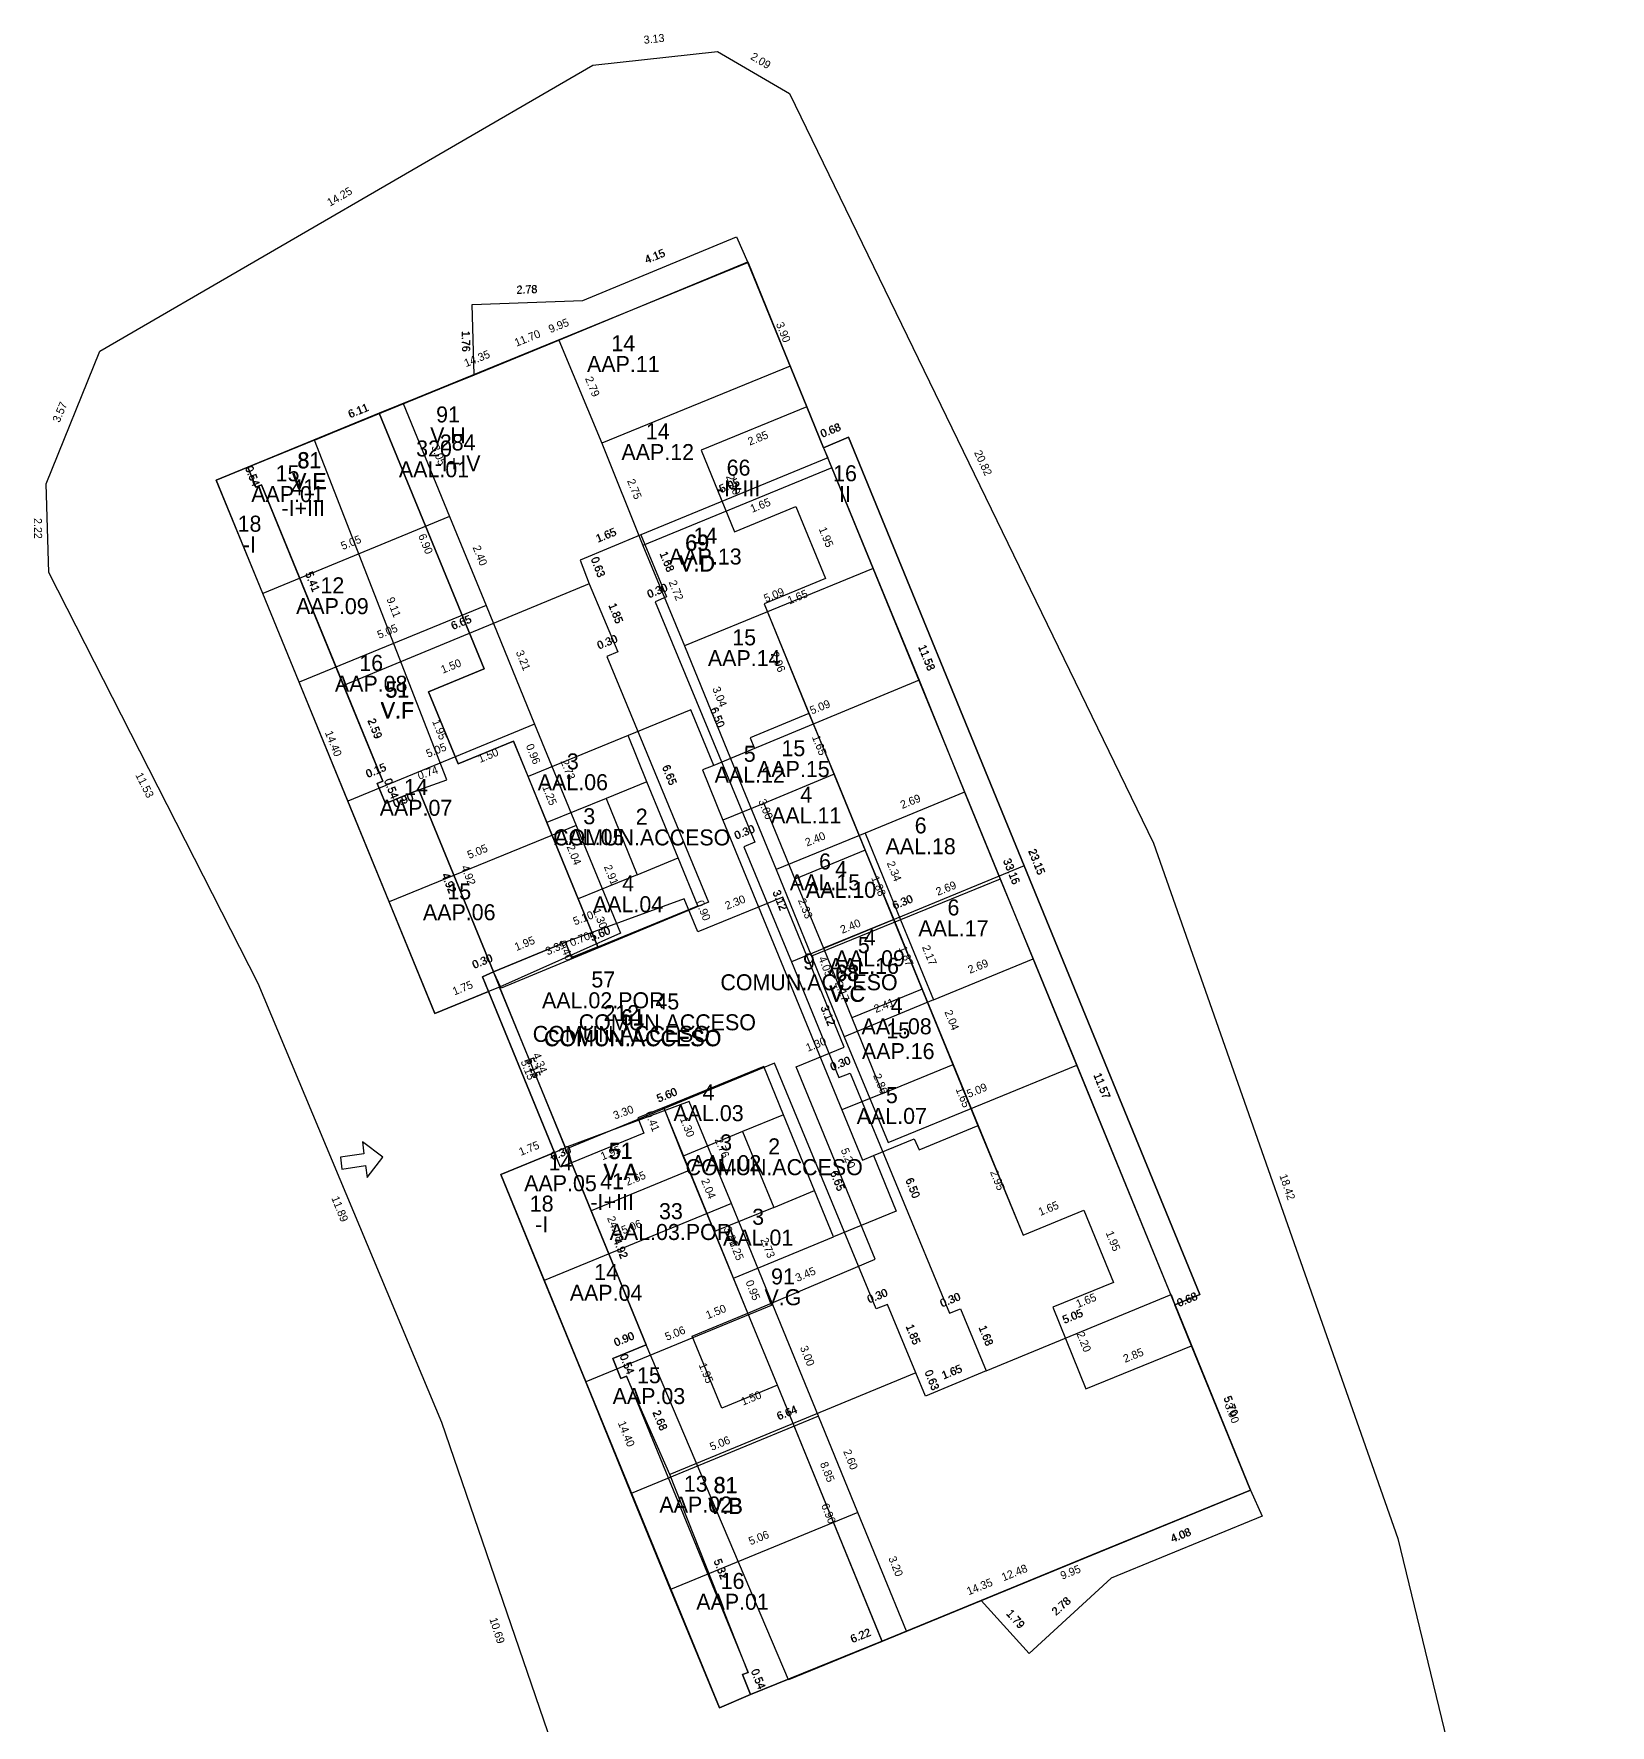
# Model space of a CAD drawing. Header units: metres. Extents: x 352532.3 to 352572, y 4795890.3 to 4795974.6.
# Drawn here: x 352532.26 to 352571.65, y 4795932.33 to 4795974.59 of the extents above; entities that cross this region are included whole.
import ezdxf
from ezdxf.enums import TextEntityAlignment as Align

# ---------------------------------------------------------------- set-up
doc = ezdxf.new("R2010")
doc.units = ezdxf.units.M

msp = doc.modelspace()

# ---------------------------------------------------------------- linework, layer by layer
at = {"layer": 'PG-LI'}
for p, q in [((352540.8895, 4795965.1095), (352537.609, 4795963.7595)), ((352551.9895, 4795964.249), (352551.5795, 4795965.269)), ((352551.9895, 4795964.249), (352560.7695, 4795942.829)), ((352545.5495, 4795951.889), (352543.7495, 4795951.149)), ((352543.7495, 4795951.149), (352543.4695, 4795951.029)), ((352543.4695, 4795951.029), (352543.6195, 4795950.659)), ((352543.6195, 4795950.659), (352545.2695, 4795946.639)), ((352545.4195, 4795946.269), (352545.2695, 4795946.639)), ((352545.6995, 4795946.379), (352545.4195, 4795946.269)), ((352561.1895, 4795941.809), (352560.7695, 4795942.829)), ((352558.5495, 4795940.729), (352561.1895, 4795941.809)), ((352550.1695, 4795933.089), (352553.4595, 4795934.429)), ((352549.9695, 4795933.589), (352550.1695, 4795933.089))]:
    msp.add_line(p, q, dxfattribs=at)
for points in [[(352551.5795, 4795965.269), (352550.0995, 4795968.8795), (352543.2595, 4795966.0695), (352540.8895, 4795965.1095)], [(352540.8895, 4795965.1095), (352543.5095, 4795958.719), (352542.1195, 4795958.149), (352542.8595, 4795956.349), (352544.2495, 4795956.919), (352546.3495, 4795951.779), (352545.6995, 4795951.509), (352545.5495, 4795951.889)], [(352551.5795, 4795965.269), (352548.9395, 4795964.189), (352549.7695, 4795962.149), (352551.2995, 4795962.779), (352552.0395, 4795960.979), (352550.5095, 4795960.349), (352555.8595, 4795947.289), (352556.9795, 4795944.569), (352558.4995, 4795945.199), (352559.2395, 4795943.389), (352557.7195, 4795942.769), (352558.5495, 4795940.729)], [(352560.7695, 4795942.829), (352561.3995, 4795943.089), (352557.0095, 4795953.799), (352552.6195, 4795964.509), (352551.9895, 4795964.249)], [(352537.609, 4795963.7595), (352536.819, 4795963.4395), (352542.2795, 4795950.109), (352543.6195, 4795950.659)], [(352537.609, 4795963.7595), (352537.8095, 4795963.2595), (352537.9495, 4795963.3195), (352540.9795, 4795955.919), (352540.8395, 4795955.859), (352541.0495, 4795955.359), (352541.8795, 4795955.699), (352543.7495, 4795951.149)], [(352553.4595, 4795934.429), (352550.8395, 4795940.819), (352549.4495, 4795940.249), (352548.7095, 4795942.049), (352550.0995, 4795942.619), (352547.9995, 4795947.759), (352547.3495, 4795947.499), (352547.4995, 4795947.119), (352545.6995, 4795946.379)], [(352545.2695, 4795946.639), (352543.9295, 4795946.089), (352549.3895, 4795932.759), (352550.1695, 4795933.089)], [(352545.6995, 4795946.379), (352547.5595, 4795941.829), (352546.7295, 4795941.489), (352546.9295, 4795940.989), (352547.0695, 4795941.049), (352550.1095, 4795933.639), (352549.9695, 4795933.589)], [(352553.4595, 4795934.429), (352555.9295, 4795935.439), (352562.6595, 4795938.199), (352561.1895, 4795941.809)]]:
    msp.add_lwpolyline(points, dxfattribs=at)
at = {"layer": 'PG-LP'}
msp.add_lwpolyline([(352533.909, 4795966.6595), (352546.2295, 4795973.8095), (352549.3395, 4795974.1495), (352551.1395, 4795973.0995), (352560.2395, 4795954.369), (352566.34, 4795936.9885), (352569, 4795926.0385), (352571.2095, 4795909.6785), (352571.6495, 4795898.168), (352571.3695, 4795891.538), (352569.6495, 4795891.478), (352549.559, 4795890.818), (352549.629, 4795891.648), (352549.799, 4795906.5485), (352548.029, 4795919.3885), (352545.919, 4795929.779), (352542.459, 4795939.889), (352537.869, 4795950.859), (352532.639, 4795961.1295), (352532.569, 4795963.3495), (352533.909, 4795966.6595)], dxfattribs=at)
at = {"layer": 'PS01-LI'}
for p, q in [((352545.3795, 4795966.9395), (352546.4495, 4795964.3595)), ((352551.1595, 4795966.2895), (352546.4495, 4795964.3595)), ((352541.4895, 4795965.3495), (352542.6495, 4795962.5295)), ((352546.4495, 4795964.3595), (352547.4795, 4795961.809)), ((352552.1995, 4795963.749), (352547.4795, 4795961.809)), ((352542.6495, 4795962.5295), (352537.979, 4795960.6095)), ((352542.6495, 4795962.5295), (352543.5595, 4795960.309)), ((352547.4795, 4795961.809), (352548.5195, 4795959.299)), ((352553.2295, 4795961.229), (352548.5195, 4795959.299)), ((352543.5595, 4795960.309), (352538.889, 4795958.389)), ((352543.5595, 4795960.309), (352544.7695, 4795957.339)), ((352548.5195, 4795959.299), (352549.6695, 4795956.479)), ((352554.3795, 4795958.439), (352549.6695, 4795956.479)), ((352544.7695, 4795957.339), (352540.1095, 4795955.419)), ((352544.7695, 4795957.339), (352545.8095, 4795954.809)), ((352549.6695, 4795956.479), (352550.8095, 4795953.709)), ((352555.5195, 4795955.639), (352553.0295, 4795954.619)), ((352545.8095, 4795954.809), (352541.1395, 4795952.899)), ((352545.8095, 4795954.809), (352546.9195, 4795952.119)), ((352553.0295, 4795954.619), (352550.8095, 4795953.709)), ((352553.0295, 4795954.619), (352553.9195, 4795952.449)), ((352550.8095, 4795953.709), (352551.6895, 4795951.539)), ((352556.4095, 4795953.469), (352553.9195, 4795952.449)), ((352553.9195, 4795952.449), (352551.6895, 4795951.539)), ((352553.9195, 4795952.449), (352554.7395, 4795950.449)), ((352546.9195, 4795952.119), (352543.8995, 4795950.769)), ((352551.6895, 4795951.539), (352552.5095, 4795949.529)), ((352554.7395, 4795950.449), (352557.2295, 4795951.479)), ((352554.7395, 4795950.449), (352552.5095, 4795949.529)), ((352552.5095, 4795949.529), (352553.6095, 4795946.889)), ((352553.6095, 4795946.889), (352558.3195, 4795948.819)), ((352548.6395, 4795947.909), (352545.5495, 4795946.759)), ((352549.6895, 4795945.359), (352548.6395, 4795947.909)), ((352549.6895, 4795945.359), (352545.0095, 4795943.439)), ((352550.7295, 4795942.829), (352549.6895, 4795945.359)), ((352550.7295, 4795942.829), (352546.0495, 4795940.909)), ((352551.8695, 4795940.049), (352550.7295, 4795942.829)), ((352551.8695, 4795940.049), (352547.1895, 4795938.119)), ((352552.8495, 4795937.639), (352551.8695, 4795940.049)), ((352552.8495, 4795937.639), (352548.1695, 4795935.719)), ((352554.0695, 4795934.679), (352552.8495, 4795937.639))]:
    msp.add_line(p, q, dxfattribs=at)
at = {"layer": 'PS01-LP'}
for p, q in [((352551.1595, 4795966.2895), (352551.5795, 4795965.269)), ((352552.1995, 4795963.749), (352553.2295, 4795961.229)), ((352553.2295, 4795961.229), (352554.3795, 4795958.439)), ((352538.889, 4795958.389), (352537.979, 4795960.6095)), ((352540.1095, 4795955.419), (352538.889, 4795958.389)), ((352554.3795, 4795958.439), (352555.5195, 4795955.639)), ((352555.5195, 4795955.639), (352556.4095, 4795953.469)), ((352541.1395, 4795952.899), (352540.1095, 4795955.419)), ((352556.4095, 4795953.469), (352557.2295, 4795951.479)), ((352557.2295, 4795951.479), (352558.3195, 4795948.819)), ((352545.5495, 4795946.759), (352543.8995, 4795950.769)), ((352546.0495, 4795940.909), (352545.0095, 4795943.439)), ((352547.1895, 4795938.119), (352546.0495, 4795940.909)), ((352548.1695, 4795935.719), (352547.1895, 4795938.119)), ((352554.0695, 4795934.679), (352553.4595, 4795934.429))]:
    msp.add_line(p, q, dxfattribs=at)
for points in [[(352545.3795, 4795966.9395), (352550.0995, 4795968.8895), (352551.1595, 4795966.2895)], [(352541.4895, 4795965.3495), (352543.2695, 4795966.0695), (352545.3795, 4795966.9395)], [(352537.979, 4795960.6095), (352536.819, 4795963.4395), (352537.609, 4795963.7595), (352541.4895, 4795965.3495)], [(352551.5795, 4795965.269), (352551.9895, 4795964.249), (352552.1995, 4795963.749)], [(352543.8995, 4795950.769), (352543.6195, 4795950.659), (352542.2795, 4795950.109), (352541.1395, 4795952.899)], [(352558.3195, 4795948.819), (352560.7695, 4795942.829), (352561.1895, 4795941.809), (352562.6595, 4795938.199), (352558.7095, 4795936.579), (352555.9295, 4795935.439), (352554.0695, 4795934.679)], [(352545.0095, 4795943.439), (352543.9295, 4795946.089), (352545.2695, 4795946.639), (352545.5495, 4795946.759)], [(352553.4595, 4795934.429), (352550.1695, 4795933.089), (352549.3895, 4795932.759), (352548.1695, 4795935.719)]]:
    msp.add_lwpolyline(points, dxfattribs=at)
at = {"layer": 'PS02-LF'}
msp.add_lwpolyline([(352540.47, 4795946.9), (352540.51, 4795946.6), (352539.92, 4795946.52), (352539.96, 4795946.22), (352540.55, 4795946.31), (352540.59, 4795946.01), (352540.98, 4795946.52), (352540.47, 4795946.9)], dxfattribs=at)
at = {"layer": 'PS02-LI'}
for p, q in [((352550.8395, 4795940.819), (352550.0995, 4795942.619)), ((352553.4595, 4795934.419), (352550.8395, 4795940.819))]:
    msp.add_line(p, q, dxfattribs=at)
for points in [[(352550.0995, 4795942.619), (352553.2795, 4795943.969), (352551.3095, 4795948.779), (352552.5095, 4795949.269), (352550.9795, 4795953.019), (352548.8495, 4795952.149), (352548.5095, 4795952.979), (352545.5495, 4795951.889), (352543.7495, 4795951.149)], [(352550.0995, 4795942.619), (352548.6395, 4795946.189), (352546.1895, 4795945.179)]]:
    msp.add_lwpolyline(points, dxfattribs=at)
at = {"layer": 'PS02-LP'}
msp.add_line((352553.4595, 4795934.419), (352551.1195, 4795933.459), dxfattribs=at)
for points in [[(352543.7495, 4795951.149), (352541.8795, 4795955.699), (352542.5795, 4795955.949), (352539.2695, 4795964.4395), (352540.8895, 4795965.1095), (352550.0995, 4795968.8795), (352551.5795, 4795965.269), (352551.9895, 4795964.249), (352560.7695, 4795942.829), (352561.1895, 4795941.809), (352562.6595, 4795938.199), (352553.4595, 4795934.419)], [(352546.1895, 4795945.179), (352545.6995, 4795946.379), (352543.7495, 4795951.149)], [(352551.1195, 4795933.459), (352547.5595, 4795941.829), (352546.1895, 4795945.179)]]:
    msp.add_lwpolyline(points, dxfattribs=at)
at = {"layer": 'PS03-LI'}
for p, q in [((352547.4295, 4795962.069), (352545.9095, 4795961.439)), ((352545.9095, 4795961.439), (352546.1395, 4795960.849)), ((352546.1395, 4795960.849), (352539.9995, 4795958.309)), ((352557.0095, 4795953.799), (352551.1895, 4795951.399)), ((352543.9395, 4795950.739), (352543.7495, 4795951.149)), ((352556.0595, 4795941.179), (352560.6795, 4795943.089)), ((352560.6795, 4795943.089), (352560.7695, 4795942.829)), ((352555.4195, 4795942.729), (352556.0595, 4795941.179)), ((352554.2995, 4795941.129), (352548.1495, 4795938.589)), ((352554.5395, 4795940.549), (352554.2995, 4795941.129)), ((352556.0595, 4795941.179), (352554.5395, 4795940.549))]:
    msp.add_line(p, q, dxfattribs=at)
for points in [[(352551.9895, 4795964.249), (352552.0995, 4795963.999), (352547.4295, 4795962.069)], [(352547.4295, 4795962.069), (352548.0695, 4795960.519), (352547.7895, 4795960.399), (352550.2795, 4795954.389), (352549.9995, 4795954.279), (352551.1895, 4795951.399)], [(352546.1395, 4795960.849), (352546.8495, 4795959.149), (352546.5795, 4795959.029), (352549.1195, 4795952.889), (352543.9395, 4795950.739)], [(352551.1895, 4795951.399), (352552.3795, 4795948.509), (352552.6595, 4795948.619), (352555.1395, 4795942.619), (352555.4195, 4795942.729)], [(352554.2995, 4795941.129), (352553.5895, 4795942.839), (352553.3095, 4795942.729), (352550.7695, 4795948.869), (352545.5995, 4795946.739), (352545.6995, 4795946.379)]]:
    msp.add_lwpolyline(points, dxfattribs=at)
at = {"layer": 'PS03-LP'}
for p, q in [((352551.9895, 4795964.249), (352552.6195, 4795964.509)), ((352552.6195, 4795964.509), (352557.0095, 4795953.799)), ((352557.0095, 4795953.799), (352561.3995, 4795943.089)), ((352561.3995, 4795943.089), (352560.7695, 4795942.829))]:
    msp.add_line(p, q, dxfattribs=at)
for points in [[(352539.9995, 4795958.309), (352537.9495, 4795963.3195), (352537.8095, 4795963.2595), (352537.609, 4795963.7595), (352543.2595, 4795966.0695), (352543.2095, 4795967.8295), (352545.9795, 4795967.9295), (352549.8195, 4795969.5195), (352550.0995, 4795968.8795), (352551.5795, 4795965.269), (352551.9895, 4795964.249)], [(352543.7495, 4795951.149), (352541.8795, 4795955.699), (352541.0495, 4795955.359), (352540.8395, 4795955.859), (352540.9795, 4795955.919), (352539.9995, 4795958.309)], [(352545.6995, 4795946.379), (352545.4195, 4795946.269), (352543.4695, 4795951.029), (352543.7495, 4795951.149)], [(352548.1495, 4795938.589), (352547.0695, 4795941.049), (352546.9295, 4795940.989), (352546.7295, 4795941.489), (352547.5595, 4795941.829), (352545.6995, 4795946.379)], [(352560.7695, 4795942.829), (352560.7795, 4795942.819), (352562.6595, 4795938.199), (352562.9495, 4795937.549), (352559.1795, 4795935.999), (352557.1295, 4795934.119), (352555.9295, 4795935.439), (352553.4595, 4795934.429), (352550.1695, 4795933.089), (352549.9695, 4795933.589), (352550.1095, 4795933.639), (352548.1495, 4795938.589)]]:
    msp.add_lwpolyline(points, dxfattribs=at)
at = {"layer": 'PS04-LI'}
for p, q in [((352547.4295, 4795962.069), (352545.9095, 4795961.439)), ((352545.9095, 4795961.439), (352546.1395, 4795960.849)), ((352546.1395, 4795960.849), (352539.9995, 4795958.309)), ((352557.0095, 4795953.799), (352551.1895, 4795951.399)), ((352543.9395, 4795950.739), (352543.7495, 4795951.149)), ((352556.0595, 4795941.179), (352560.6795, 4795943.089)), ((352560.6795, 4795943.089), (352560.7695, 4795942.829)), ((352555.4195, 4795942.729), (352556.0595, 4795941.179)), ((352554.2995, 4795941.129), (352548.1495, 4795938.589)), ((352554.5395, 4795940.549), (352554.2995, 4795941.129)), ((352556.0595, 4795941.179), (352554.5395, 4795940.549))]:
    msp.add_line(p, q, dxfattribs=at)
for points in [[(352551.9895, 4795964.249), (352552.0995, 4795963.999), (352547.4295, 4795962.069)], [(352547.4295, 4795962.069), (352548.0695, 4795960.519), (352547.7895, 4795960.399), (352550.2795, 4795954.389), (352549.9995, 4795954.279), (352551.1895, 4795951.399)], [(352546.1395, 4795960.849), (352546.8495, 4795959.149), (352546.5795, 4795959.029), (352549.1195, 4795952.889), (352543.9395, 4795950.739)], [(352551.1895, 4795951.399), (352552.3795, 4795948.509), (352552.6595, 4795948.619), (352555.1395, 4795942.619), (352555.4195, 4795942.729)], [(352554.2995, 4795941.129), (352553.5895, 4795942.839), (352553.3095, 4795942.729), (352550.7695, 4795948.869), (352545.5995, 4795946.739), (352545.6995, 4795946.379)]]:
    msp.add_lwpolyline(points, dxfattribs=at)
at = {"layer": 'PS04-LP'}
for p, q in [((352551.9895, 4795964.249), (352552.6195, 4795964.509)), ((352552.6195, 4795964.509), (352557.0095, 4795953.799)), ((352557.0095, 4795953.799), (352561.3995, 4795943.089)), ((352561.3995, 4795943.089), (352560.7695, 4795942.829))]:
    msp.add_line(p, q, dxfattribs=at)
for points in [[(352539.9995, 4795958.309), (352537.9495, 4795963.3195), (352537.8095, 4795963.2595), (352537.609, 4795963.7595), (352543.2595, 4795966.0695), (352543.2095, 4795967.8295), (352545.9795, 4795967.9295), (352549.8195, 4795969.5195), (352550.0995, 4795968.8795), (352551.5795, 4795965.269), (352551.9895, 4795964.249)], [(352543.7495, 4795951.149), (352541.8795, 4795955.699), (352541.0495, 4795955.359), (352540.8395, 4795955.859), (352540.9795, 4795955.919), (352539.9995, 4795958.309)], [(352545.6995, 4795946.379), (352545.4195, 4795946.269), (352543.4695, 4795951.029), (352543.7495, 4795951.149)], [(352548.1495, 4795938.589), (352547.0695, 4795941.049), (352546.9295, 4795940.989), (352546.7295, 4795941.489), (352547.5595, 4795941.829), (352545.6995, 4795946.379)], [(352560.7695, 4795942.829), (352560.7795, 4795942.819), (352562.6595, 4795938.199), (352562.9495, 4795937.549), (352559.1795, 4795935.999), (352557.1295, 4795934.119), (352555.9295, 4795935.439), (352553.4595, 4795934.429), (352550.1695, 4795933.089), (352549.9695, 4795933.589), (352550.1095, 4795933.639), (352548.1495, 4795938.589)]]:
    msp.add_lwpolyline(points, dxfattribs=at)
at = {"layer": 'PS05-LI'}
for p, q in [((352547.1095, 4795957.059), (352544.6095, 4795956.029)), ((352547.5795, 4795955.899), (352547.1095, 4795957.059)), ((352550.2695, 4795956.729), (352549.2495, 4795956.309)), ((352552.2595, 4795956.089), (352550.4995, 4795955.359)), ((352547.5795, 4795955.899), (352546.5595, 4795955.479)), ((352548.3595, 4795953.999), (352547.5795, 4795955.899)), ((352546.5595, 4795955.479), (352545.0795, 4795954.879)), ((352546.5595, 4795955.479), (352547.3395, 4795953.579)), ((352550.4995, 4795955.359), (352549.4795, 4795954.939)), ((352550.4995, 4795955.359), (352551.2795, 4795953.469)), ((352549.4795, 4795954.939), (352552.4495, 4795947.699)), ((352547.3395, 4795953.579), (352548.3595, 4795953.999)), ((352553.0295, 4795954.189), (352551.2795, 4795953.469)), ((352547.3395, 4795953.579), (352545.8595, 4795952.979)), ((352551.2795, 4795953.469), (352551.9895, 4795951.739)), ((352553.7495, 4795952.459), (352551.9895, 4795951.739)), ((352551.9895, 4795951.739), (352552.6995, 4795949.999)), ((352554.4595, 4795950.719), (352552.6995, 4795949.999)), ((352552.6995, 4795949.999), (352553.4695, 4795948.109)), ((352553.4695, 4795948.109), (352555.2295, 4795948.839)), ((352553.4695, 4795948.109), (352552.4495, 4795947.699)), ((352550.9895, 4795947.579), (352549.9695, 4795947.159)), ((352551.7695, 4795945.689), (352550.9895, 4795947.579)), ((352552.4495, 4795947.699), (352552.9695, 4795946.449)), ((352549.9695, 4795947.159), (352548.4895, 4795946.549)), ((352549.9695, 4795947.159), (352550.7495, 4795945.259)), ((352554.3795, 4795946.699), (352555.8595, 4795947.309)), ((352552.9695, 4795946.449), (352553.2395, 4795946.559)), ((352550.7495, 4795945.259), (352551.7695, 4795945.689)), ((352552.2395, 4795944.529), (352551.7695, 4795945.689)), ((352550.7495, 4795945.259), (352549.2695, 4795944.659)), ((352549.7395, 4795943.499), (352552.2395, 4795944.529))]:
    msp.add_line(p, q, dxfattribs=at)
for points in [[(352549.2495, 4795956.309), (352548.6795, 4795957.699), (352547.1095, 4795957.059)], [(352551.6295, 4795957.609), (352550.1595, 4795956.999), (352550.2695, 4795956.729)], [(352549.2495, 4795956.309), (352548.9695, 4795956.199), (352549.4795, 4795954.939)], [(352546.3495, 4795951.779), (352548.8495, 4795952.799), (352548.3595, 4795953.999)], [(352550.9895, 4795947.579), (352550.4995, 4795948.789), (352547.9995, 4795947.759)], [(352553.2395, 4795946.559), (352554.2595, 4795946.979), (352554.3795, 4795946.699)], [(352553.2395, 4795946.559), (352553.8095, 4795945.169), (352552.2395, 4795944.529)]]:
    msp.add_lwpolyline(points, dxfattribs=at)
at = {"layer": 'PS05-LP'}
for p, q in [((352551.6295, 4795957.609), (352552.2595, 4795956.089)), ((352545.0795, 4795954.879), (352544.6095, 4795956.029)), ((352552.2595, 4795956.089), (352553.0295, 4795954.189)), ((352545.8595, 4795952.979), (352545.0795, 4795954.879)), ((352553.0295, 4795954.189), (352553.7495, 4795952.459)), ((352546.3495, 4795951.779), (352545.8595, 4795952.979)), ((352553.7495, 4795952.459), (352554.4595, 4795950.719)), ((352554.4595, 4795950.719), (352555.2295, 4795948.839)), ((352555.2295, 4795948.839), (352555.8595, 4795947.309)), ((352548.4895, 4795946.549), (352547.9995, 4795947.759)), ((352549.2695, 4795944.659), (352548.4895, 4795946.549)), ((352549.7395, 4795943.499), (352549.2695, 4795944.659))]:
    msp.add_line(p, q, dxfattribs=at)
for points in [[(352544.6095, 4795956.029), (352544.2495, 4795956.919), (352542.8595, 4795956.349), (352542.1195, 4795958.149), (352543.5095, 4795958.719), (352540.8895, 4795965.1095), (352550.0995, 4795968.8795), (352551.5795, 4795965.269), (352548.9395, 4795964.189), (352549.7695, 4795962.149), (352551.2995, 4795962.779), (352552.0395, 4795960.979), (352550.5095, 4795960.349), (352551.6295, 4795957.609)], [(352547.9995, 4795947.759), (352547.3495, 4795947.499), (352547.4995, 4795947.119), (352545.6995, 4795946.379), (352543.7495, 4795951.149), (352545.5495, 4795951.889), (352545.6995, 4795951.509), (352546.3495, 4795951.779)], [(352555.8595, 4795947.309), (352556.9795, 4795944.569), (352558.4995, 4795945.199), (352559.2395, 4795943.389), (352557.7195, 4795942.769), (352558.5495, 4795940.729), (352561.1895, 4795941.809), (352562.6595, 4795938.199), (352555.9295, 4795935.439), (352553.4595, 4795934.429), (352550.8395, 4795940.819), (352549.4495, 4795940.249), (352548.7095, 4795942.049), (352550.0995, 4795942.619), (352549.7395, 4795943.499)]]:
    msp.add_lwpolyline(points, dxfattribs=at)

# ---------------------------------------------------------------- texts
at = {"layer": 'PG-AA'}
for s, p in [('-I+IV', (352542.85, 4795964.06)), ('-I+III', (352549.87, 4795963.43)), ('II', (352552.53, 4795963.29)), ('-I+III', (352538.99, 4795962.94)), ('-I', (352537.65, 4795962.03)), ('-I+III', (352546.71, 4795945.6)), ('-I', (352544.95, 4795945.04))]:
    msp.add_text(s, height=0.4, dxfattribs=at).set_placement(p, align=Align.TOP_CENTER)
at = {"layer": 'PG-AS'}
for s, p in [('284', (352542.85, 4795964.06)), ('66', (352549.87, 4795963.43)), ('16', (352552.53, 4795963.29)), ('41', (352538.99, 4795962.94)), ('18', (352537.65, 4795962.03)), ('41', (352546.71, 4795945.6)), ('18', (352544.95, 4795945.04))]:
    msp.add_text(s, height=0.4, dxfattribs=at).set_placement(p, align=Align.BOTTOM_CENTER)
at = {"layer": 'PG-CO'}
for s, rotation, p, p2 in [('3.13', 6, (352547.51, 4795974.34), (352547.51, 4795974.34)), ('2.09', 329, (352550.15, 4795973.97), (352550.15, 4795973.97)), ('14.25', 30, (352539.66, 4795970.27), (352539.66, 4795970.27)), ('3.57', 67, (352532.9, 4795964.86), (352532.9, 4795964.86)), ('20.82', 295, (352555.75, 4795964.13), (352555.75, 4795964.13)), ('2.22', 271, (352532.26, 4795962.49), (352532.26, 4795962.49)), ('11.53', 297, (352534.79, 4795956.07), (352534.79, 4795956.07)), ('18.42', 289, (352563.38, 4795946.06), (352563.38, 4795946.06)), ('11.89', 292, (352539.69, 4795945.5), (352539.69, 4795945.5)), ('10.69', 288, (352543.64, 4795934.98), (352543.64, 4795934.98))]:
    msp.add_text(s, height=0.2, rotation=rotation, dxfattribs=at).set_placement(p, p2, align=Align.FIT)
at = {"layer": 'PS01-AS'}
for s, p in [('14', (352546.99, 4795966.54)), ('14', (352547.85, 4795964.34)), ('15', (352538.6, 4795963.29)), ('14', (352549.04, 4795961.73)), ('12', (352539.72, 4795960.49)), ('15', (352550.01, 4795959.19)), ('16', (352540.69, 4795958.55)), ('15', (352551.24, 4795956.42)), ('14', (352541.81, 4795955.45)), ('6', (352554.42, 4795954.49)), ('6', (352552.03, 4795953.59)), ('15', (352542.89, 4795952.84)), ('6', (352555.24, 4795952.44)), ('5', (352553, 4795951.5)), ('212', (352546.94, 4795949.8)), ('15', (352553.86, 4795949.37)), ('14', (352545.42, 4795946.07)), ('14', (352546.56, 4795943.33)), ('15', (352547.63, 4795940.75)), ('13', (352548.8, 4795938.04)), ('16', (352549.72, 4795935.61))]:
    msp.add_text(s, height=0.4, dxfattribs=at).set_placement(p, align=Align.BOTTOM_CENTER)
at = {"layer": 'PS01-AU'}
for s, p in [('AAP.11', (352546.99, 4795966.54)), ('AAP.12', (352547.85, 4795964.34)), ('AAP.01', (352538.6, 4795963.29)), ('AAP.13', (352549.04, 4795961.73)), ('AAP.09', (352539.72, 4795960.49)), ('AAP.14', (352550.01, 4795959.19)), ('AAP.08', (352540.69, 4795958.55)), ('AAP.15', (352551.24, 4795956.42)), ('AAP.07', (352541.81, 4795955.45)), ('AAL.18', (352554.42, 4795954.49)), ('AAL.15', (352552.03, 4795953.59)), ('AAP.06', (352542.89, 4795952.84)), ('AAL.17', (352555.24, 4795952.44)), ('AAL.16', (352553, 4795951.5)), ('COMUN.ACCESO', (352546.94, 4795949.8)), ('AAP.16', (352553.86, 4795949.37)), ('AAP.05', (352545.42, 4795946.07)), ('AAP.04', (352546.56, 4795943.33)), ('AAP.03', (352547.63, 4795940.75)), ('AAP.02', (352548.8, 4795938.04)), ('AAP.01', (352549.72, 4795935.61))]:
    msp.add_text(s, height=0.4, dxfattribs=at).set_placement(p, align=Align.TOP_CENTER)
at = {"layer": 'PS01-CO'}
for s, rotation, p, p2 in [('14.35', 22, (352543.06, 4795966.26), (352543.06, 4795966.26)), ('2.79', 292, (352546.03, 4795965.98), (352546.03, 4795965.98)), ('3.05', 292, (352542.19, 4795964.27), (352542.19, 4795964.27)), ('2.75', 292, (352547.08, 4795963.42), (352547.08, 4795963.42)), ('5.05', 22, (352539.98, 4795961.69), (352539.98, 4795961.69)), ('2.40', 292, (352543.22, 4795961.76), (352543.22, 4795961.76)), ('2.72', 292, (352548.12, 4795960.89), (352548.12, 4795960.89)), ('5.09', 22, (352550.55, 4795960.38), (352550.55, 4795960.38)), ('5.05', 22, (352540.89, 4795959.47), (352540.89, 4795959.47)), ('3.21', 292, (352544.3, 4795959.14), (352544.3, 4795959.14)), ('3.04', 292, (352549.21, 4795958.23), (352549.21, 4795958.23)), ('5.09', 22, (352551.7, 4795957.58), (352551.7, 4795957.58)), ('14.40', 292, (352539.53, 4795957.13), (352539.53, 4795957.13)), ('5.05', 22, (352542.11, 4795956.5), (352542.11, 4795956.5)), ('2.73', 292, (352545.42, 4795956.41), (352545.42, 4795956.41)), ('2.69', 22, (352553.96, 4795955.22), (352553.96, 4795955.22)), ('3.00', 292, (352550.36, 4795955.42), (352550.36, 4795955.42)), ('5.05', 22, (352543.14, 4795953.97), (352543.14, 4795953.97)), ('2.40', 22, (352551.58, 4795954.28), (352551.58, 4795954.28)), ('2.34', 292, (352553.57, 4795953.87), (352553.57, 4795953.87)), ('33.16', 292, (352556.48, 4795953.94), (352556.48, 4795953.94)), ('2.91', 292, (352546.5, 4795953.78), (352546.5, 4795953.78)), ('2.69', 22, (352554.85, 4795953.05), (352554.85, 4795953.05)), ('2.33', 292, (352551.35, 4795952.94), (352551.35, 4795952.94)), ('2.40', 22, (352552.46, 4795952.1), (352552.46, 4795952.1)), ('3.31', 24, (352545.1, 4795951.56), (352545.1, 4795951.56)), ('2.17', 292, (352554.45, 4795951.77), (352554.45, 4795951.77)), ('2.69', 22, (352555.65, 4795951.1), (352555.65, 4795951.1)), ('1.75', 22, (352542.77, 4795950.56), (352542.77, 4795950.56)), ('2.17', 292, (352552.27, 4795950.87), (352552.27, 4795950.87)), ('2.41', 22, (352553.3, 4795950.12), (352553.3, 4795950.12)), ('4.34', 292, (352544.72, 4795949.08), (352544.72, 4795949.08)), ('2.86', 292, (352553.23, 4795948.56), (352553.23, 4795948.56)), ('5.09', 22, (352555.62, 4795948), (352555.62, 4795948)), ('3.30', 20, (352546.78, 4795947.46), (352546.78, 4795947.46)), ('1.75', 22, (352544.43, 4795946.55), (352544.43, 4795946.55)), ('2.76', 292, (352549.27, 4795946.96), (352549.27, 4795946.96)), ('5.06', 22, (352546.99, 4795944.59), (352546.99, 4795944.59)), ('2.73', 292, (352550.41, 4795944.46), (352550.41, 4795944.46)), ('5.06', 22, (352548.08, 4795941.93), (352548.08, 4795941.93)), ('3.00', 292, (352551.4, 4795941.76), (352551.4, 4795941.76)), ('14.40', 292, (352546.85, 4795939.88), (352546.85, 4795939.88)), ('5.06', 22, (352549.2, 4795939.18), (352549.2, 4795939.18)), ('2.60', 292, (352552.48, 4795939.17), (352552.48, 4795939.17)), ('5.06', 22, (352550.17, 4795936.82), (352550.17, 4795936.82)), ('3.20', 292, (352553.61, 4795936.5), (352553.61, 4795936.5)), ('14.35', 22, (352555.62, 4795935.57), (352555.62, 4795935.57))]:
    msp.add_text(s, height=0.2, rotation=rotation, dxfattribs=at).set_placement(p, p2, align=Align.FIT)
at = {"layer": 'PS02-AS'}
for s, p in [('320', (352542.26, 4795963.91)), ('57', (352546.49, 4795950.64)), ('33', (352548.18, 4795944.85))]:
    msp.add_text(s, height=0.4, dxfattribs=at).set_placement(p, align=Align.BOTTOM_CENTER)
at = {"layer": 'PS02-AU'}
for s, p in [('AAL.01', (352542.26, 4795963.91)), ('AAL.02.POR', (352546.49, 4795950.64)), ('AAL.03.POR', (352548.18, 4795944.85))]:
    msp.add_text(s, height=0.4, dxfattribs=at).set_placement(p, align=Align.TOP_CENTER)
at = {"layer": 'PS02-CO'}
for s, rotation, p, p2 in [('11.70', 22, (352544.32, 4795966.77), (352544.32, 4795966.77)), ('9.11', 291, (352541.07, 4795960.47), (352541.07, 4795960.47)), ('0.74', 19, (352541.89, 4795955.95), (352541.89, 4795955.95)), ('33.15', 292, (352556.47, 4795953.93), (352556.47, 4795953.93)), ('4.92', 292, (352542.93, 4795953.77), (352542.93, 4795953.77)), ('2.30', 22, (352549.58, 4795952.7), (352549.58, 4795952.7)), ('5.10', 21, (352545.78, 4795952.31), (352545.78, 4795952.31)), ('0.90', 292, (352548.8, 4795952.89), (352548.8, 4795952.89)), ('4.05', 292, (352551.86, 4795951.49), (352551.86, 4795951.49)), ('1.30', 22, (352551.6, 4795949.15), (352551.6, 4795949.15)), ('5.20', 292, (352552.42, 4795946.7), (352552.42, 4795946.7)), ('2.65', 22, (352547.09, 4795945.8), (352547.09, 4795945.8)), ('24.08', 292, (352546.58, 4795945), (352546.58, 4795945)), ('3.86', 292, (352549.49, 4795944.74), (352549.49, 4795944.74)), ('3.45', 23, (352551.34, 4795943.4), (352551.34, 4795943.4)), ('8.85', 292, (352551.9, 4795938.86), (352551.9, 4795938.86)), ('12.48', 22, (352556.49, 4795935.92), (352556.49, 4795935.92))]:
    msp.add_text(s, height=0.2, rotation=rotation, dxfattribs=at).set_placement(p, p2, align=Align.FIT)
at = {"layer": 'PS03-AS'}
for s, p in [('81', (352539.15, 4795963.62)), ('69', (352548.84, 4795961.56)), ('51', (352541.35, 4795957.89)), ('68', (352552.59, 4795950.81)), ('61', (352547.23, 4795949.7)), ('51', (352546.93, 4795946.36)), ('81', (352549.55, 4795938.01))]:
    msp.add_text(s, height=0.4, dxfattribs=at).set_placement(p, align=Align.BOTTOM_CENTER)
at = {"layer": 'PS03-AU'}
for s, p in [('V.E', (352539.15, 4795963.62)), ('V.D', (352548.84, 4795961.56)), ('V.F', (352541.35, 4795957.89)), ('V.C', (352552.59, 4795950.81)), ('COMUN.ACCESO', (352547.23, 4795949.7)), ('V.A', (352546.93, 4795946.36)), ('V.B', (352549.55, 4795938.01))]:
    msp.add_text(s, height=0.4, dxfattribs=at).set_placement(p, align=Align.TOP_CENTER)
at = {"layer": 'PS03-CO'}
for s, rotation, p, p2 in [('4.15', 22, (352547.58, 4795968.85), (352547.58, 4795968.85)), ('2.78', 2, (352544.33, 4795968.1), (352544.33, 4795968.1)), ('1.76', 271, (352542.96, 4795967.17), (352542.96, 4795967.17)), ('6.11', 22, (352540.17, 4795964.99), (352540.17, 4795964.99)), ('0.68', 22, (352551.97, 4795964.5), (352551.97, 4795964.5)), ('0.54', 292, (352537.54, 4795963.75), (352537.54, 4795963.75)), ('5.05', 22, (352549.44, 4795963.12), (352549.44, 4795963.12)), ('1.65', 22, (352546.36, 4795961.88), (352546.36, 4795961.88)), ('0.63', 291, (352546.18, 4795961.48), (352546.18, 4795961.48)), ('1.68', 292, (352547.9, 4795961.61), (352547.9, 4795961.61)), ('5.41', 292, (352539.04, 4795961.11), (352539.04, 4795961.11)), ('0.30', 22, (352547.64, 4795960.49), (352547.64, 4795960.49)), ('1.85', 292, (352546.62, 4795960.32), (352546.62, 4795960.32)), ('6.65', 22, (352542.74, 4795959.7), (352542.74, 4795959.7)), ('0.30', 22, (352546.39, 4795959.21), (352546.39, 4795959.21)), ('11.58', 292, (352554.36, 4795959.28), (352554.36, 4795959.28)), ('6.50', 292, (352549.16, 4795957.72), (352549.16, 4795957.72)), ('2.59', 292, (352540.6, 4795957.44), (352540.6, 4795957.44)), ('0.15', 22, (352540.61, 4795956), (352540.61, 4795956)), ('0.54', 292, (352541.01, 4795955.94), (352541.01, 4795955.94)), ('6.65', 292, (352547.96, 4795956.28), (352547.96, 4795956.28)), ('0.90', 22, (352541.29, 4795955.26), (352541.29, 4795955.26)), ('0.30', 22, (352549.82, 4795954.46), (352549.82, 4795954.46)), ('23.15', 292, (352557.11, 4795954.18), (352557.11, 4795954.18)), ('4.92', 292, (352542.45, 4795953.58), (352542.45, 4795953.58)), ('3.12', 292, (352550.72, 4795953.15), (352550.72, 4795953.15)), ('6.30', 22, (352553.77, 4795952.71), (352553.77, 4795952.71)), ('5.60', 22, (352546.21, 4795951.92), (352546.21, 4795951.92)), ('0.30', 22, (352543.27, 4795951.23), (352543.27, 4795951.23)), ('3.12', 292, (352551.92, 4795950.27), (352551.92, 4795950.27)), ('5.15', 292, (352544.56, 4795948.96), (352544.56, 4795948.96)), ('0.30', 21, (352552.21, 4795948.68), (352552.21, 4795948.68)), ('11.57', 292, (352558.74, 4795948.58), (352558.74, 4795948.58)), ('5.60', 22, (352547.88, 4795947.89), (352547.88, 4795947.89)), ('0.30', 22, (352545.23, 4795946.44), (352545.23, 4795946.44)), ('6.65', 292, (352552.16, 4795946.14), (352552.16, 4795946.14)), ('6.50', 292, (352554.04, 4795945.96), (352554.04, 4795945.96)), ('4.92', 292, (352546.74, 4795944.45), (352546.74, 4795944.45)), ('0.30', 22, (352553.14, 4795942.87), (352553.14, 4795942.87)), ('0.30', 22, (352554.96, 4795942.77), (352554.96, 4795942.77)), ('0.68', 22, (352560.88, 4795942.78), (352560.88, 4795942.78)), ('5.05', 22, (352558.02, 4795942.36), (352558.02, 4795942.36)), ('0.90', 22, (352546.81, 4795941.79), (352546.81, 4795941.79)), ('1.85', 292, (352554.05, 4795942.3), (352554.05, 4795942.3)), ('1.68', 292, (352555.87, 4795942.27), (352555.87, 4795942.27)), ('0.54', 292, (352546.9, 4795941.56), (352546.9, 4795941.56)), ('0.63', 292, (352554.52, 4795941.16), (352554.52, 4795941.16)), ('1.65', 22, (352555, 4795940.97), (352555, 4795940.97)), ('5.70', 292, (352561.99, 4795940.51), (352561.99, 4795940.51)), ('2.68', 293, (352547.72, 4795940.15), (352547.72, 4795940.15)), ('6.64', 22, (352550.88, 4795939.95), (352550.88, 4795939.95)), ('4.08', 22, (352560.72, 4795936.89), (352560.72, 4795936.89)), ('5.32', 291, (352549.25, 4795936.44), (352549.25, 4795936.44)), ('2.78', 42, (352557.81, 4795935.06), (352557.81, 4795935.06)), ('1.79', 312, (352556.55, 4795935.11), (352556.55, 4795935.11)), ('6.22', 22, (352552.72, 4795934.38), (352552.72, 4795934.38)), ('0.54', 292, (352550.18, 4795933.69), (352550.18, 4795933.69))]:
    msp.add_text(s, height=0.2, rotation=rotation, dxfattribs=at).set_placement(p, p2, align=Align.FIT)
at = {"layer": 'PS04-AS'}
for s, p in [('81', (352539.14, 4795963.61)), ('69', (352548.83, 4795961.55)), ('51', (352541.34, 4795957.88)), ('68', (352552.58, 4795950.8)), ('61', (352547.22, 4795949.69)), ('51', (352546.92, 4795946.35)), ('81', (352549.54, 4795938))]:
    msp.add_text(s, height=0.4, dxfattribs=at).set_placement(p, align=Align.BOTTOM_CENTER)
at = {"layer": 'PS04-AU'}
for s, p in [('V.E', (352539.14, 4795963.61)), ('V.D', (352548.83, 4795961.55)), ('V.F', (352541.34, 4795957.88)), ('V.C', (352552.58, 4795950.8)), ('COMUN.ACCESO', (352547.22, 4795949.69)), ('V.A', (352546.92, 4795946.35)), ('V.B', (352549.54, 4795938))]:
    msp.add_text(s, height=0.4, dxfattribs=at).set_placement(p, align=Align.TOP_CENTER)
at = {"layer": 'PS04-CO'}
for s, rotation, p, p2 in [('4.15', 22, (352547.57, 4795968.84), (352547.57, 4795968.84)), ('2.78', 2, (352544.32, 4795968.09), (352544.32, 4795968.09)), ('1.76', 271, (352542.95, 4795967.16), (352542.95, 4795967.16)), ('6.11', 22, (352540.16, 4795964.98), (352540.16, 4795964.98)), ('0.68', 22, (352551.96, 4795964.49), (352551.96, 4795964.49)), ('0.54', 292, (352537.53, 4795963.74), (352537.53, 4795963.74)), ('5.05', 22, (352549.43, 4795963.11), (352549.43, 4795963.11)), ('1.65', 22, (352546.35, 4795961.87), (352546.35, 4795961.87)), ('0.63', 291, (352546.17, 4795961.47), (352546.17, 4795961.47)), ('1.68', 292, (352547.89, 4795961.6), (352547.89, 4795961.6)), ('5.41', 292, (352539.03, 4795961.1), (352539.03, 4795961.1)), ('0.30', 22, (352547.63, 4795960.48), (352547.63, 4795960.48)), ('1.85', 292, (352546.61, 4795960.31), (352546.61, 4795960.31)), ('6.65', 22, (352542.73, 4795959.69), (352542.73, 4795959.69)), ('0.30', 22, (352546.38, 4795959.2), (352546.38, 4795959.2)), ('11.58', 292, (352554.35, 4795959.27), (352554.35, 4795959.27)), ('6.50', 292, (352549.15, 4795957.71), (352549.15, 4795957.71)), ('2.59', 292, (352540.59, 4795957.43), (352540.59, 4795957.43)), ('0.15', 22, (352540.6, 4795955.99), (352540.6, 4795955.99)), ('0.54', 292, (352541, 4795955.93), (352541, 4795955.93)), ('6.65', 292, (352547.95, 4795956.27), (352547.95, 4795956.27)), ('0.90', 22, (352541.28, 4795955.25), (352541.28, 4795955.25)), ('0.30', 22, (352549.81, 4795954.45), (352549.81, 4795954.45)), ('23.15', 292, (352557.1, 4795954.17), (352557.1, 4795954.17)), ('4.92', 292, (352542.44, 4795953.57), (352542.44, 4795953.57)), ('3.12', 292, (352550.71, 4795953.14), (352550.71, 4795953.14)), ('6.30', 22, (352553.76, 4795952.7), (352553.76, 4795952.7)), ('5.60', 22, (352546.2, 4795951.91), (352546.2, 4795951.91)), ('0.30', 22, (352543.26, 4795951.22), (352543.26, 4795951.22)), ('3.12', 292, (352551.91, 4795950.26), (352551.91, 4795950.26)), ('5.15', 292, (352544.55, 4795948.95), (352544.55, 4795948.95)), ('0.30', 21, (352552.2, 4795948.67), (352552.2, 4795948.67)), ('11.57', 292, (352558.73, 4795948.57), (352558.73, 4795948.57)), ('5.60', 22, (352547.87, 4795947.88), (352547.87, 4795947.88)), ('0.30', 22, (352545.22, 4795946.43), (352545.22, 4795946.43)), ('6.65', 292, (352552.15, 4795946.13), (352552.15, 4795946.13)), ('6.50', 292, (352554.03, 4795945.95), (352554.03, 4795945.95)), ('4.92', 292, (352546.73, 4795944.44), (352546.73, 4795944.44)), ('0.30', 22, (352553.13, 4795942.86), (352553.13, 4795942.86)), ('0.30', 22, (352554.95, 4795942.76), (352554.95, 4795942.76)), ('0.68', 22, (352560.87, 4795942.77), (352560.87, 4795942.77)), ('5.05', 22, (352558.01, 4795942.35), (352558.01, 4795942.35)), ('0.90', 22, (352546.8, 4795941.78), (352546.8, 4795941.78)), ('1.85', 292, (352554.04, 4795942.29), (352554.04, 4795942.29)), ('1.68', 292, (352555.86, 4795942.26), (352555.86, 4795942.26)), ('0.54', 292, (352546.89, 4795941.55), (352546.89, 4795941.55)), ('0.63', 292, (352554.51, 4795941.15), (352554.51, 4795941.15)), ('1.65', 22, (352554.99, 4795940.96), (352554.99, 4795940.96)), ('5.70', 292, (352561.98, 4795940.5), (352561.98, 4795940.5)), ('2.68', 293, (352547.71, 4795940.14), (352547.71, 4795940.14)), ('6.64', 22, (352550.87, 4795939.94), (352550.87, 4795939.94)), ('4.08', 22, (352560.71, 4795936.88), (352560.71, 4795936.88)), ('5.32', 291, (352549.24, 4795936.43), (352549.24, 4795936.43)), ('2.78', 42, (352557.8, 4795935.05), (352557.8, 4795935.05)), ('1.79', 312, (352556.54, 4795935.1), (352556.54, 4795935.1)), ('6.22', 22, (352552.71, 4795934.37), (352552.71, 4795934.37)), ('0.54', 292, (352550.17, 4795933.68), (352550.17, 4795933.68))]:
    msp.add_text(s, height=0.2, rotation=rotation, dxfattribs=at).set_placement(p, p2, align=Align.FIT)
at = {"layer": 'PS05-AS'}
for s, p in [('91', (352542.61, 4795964.76)), ('3', (352545.73, 4795956.09)), ('5', (352550.15, 4795956.28)), ('4', (352551.56, 4795955.26)), ('3', (352546.14, 4795954.72)), ('2', (352547.45, 4795954.71)), ('4', (352552.43, 4795953.4)), ('4', (352547.11, 4795953.04)), ('4', (352553.15, 4795951.69)), ('9', (352551.63, 4795951.09)), ('45', (352548.09, 4795950.09)), ('4', (352553.82, 4795949.99)), ('4', (352549.12, 4795947.82)), ('5', (352553.7, 4795947.75)), ('3', (352549.56, 4795946.57)), ('2', (352550.76, 4795946.47)), ('3', (352550.36, 4795944.71)), ('91', (352550.98, 4795943.22))]:
    msp.add_text(s, height=0.4, dxfattribs=at).set_placement(p, align=Align.BOTTOM_CENTER)
at = {"layer": 'PS05-AU'}
for s, p in [('V.H', (352542.61, 4795964.76)), ('AAL.06', (352545.73, 4795956.09)), ('AAL.12', (352550.15, 4795956.28)), ('AAL.11', (352551.56, 4795955.26)), ('COMUN.ACCESO', (352547.45, 4795954.71)), ('AAL.05', (352546.14, 4795954.72)), ('AAL.04', (352547.11, 4795953.04)), ('AAL.10', (352552.43, 4795953.4)), ('AAL.09', (352553.15, 4795951.69)), ('COMUN.ACCESO', (352551.63, 4795951.09)), ('COMUN.ACCESO', (352548.09, 4795950.09)), ('AAL.08', (352553.82, 4795949.99)), ('AAL.03', (352549.12, 4795947.82)), ('AAL.07', (352553.7, 4795947.75)), ('COMUN.ACCESO', (352550.76, 4795946.47)), ('AAL.02', (352549.56, 4795946.57)), ('AAL.01', (352550.36, 4795944.71)), ('V.G', (352550.98, 4795943.22))]:
    msp.add_text(s, height=0.4, dxfattribs=at).set_placement(p, align=Align.TOP_CENTER)
at = {"layer": 'PS05-CO'}
for s, rotation, p, p2 in [('9.95', 22, (352545.17, 4795967.11), (352545.17, 4795967.11)), ('3.90', 292, (352550.8, 4795967.34), (352550.8, 4795967.34)), ('2.85', 22, (352550.15, 4795964.3), (352550.15, 4795964.3)), ('2.20', 292, (352549.55, 4795963.53), (352549.55, 4795963.53)), ('1.65', 22, (352550.21, 4795962.62), (352550.21, 4795962.62)), ('6.90', 292, (352541.86, 4795962.05), (352541.86, 4795962.05)), ('1.95', 292, (352551.87, 4795962.22), (352551.87, 4795962.22)), ('1.65', 22, (352551.14, 4795960.33), (352551.14, 4795960.33)), ('1.50', 22, (352542.48, 4795958.6), (352542.48, 4795958.6)), ('2.96', 292, (352550.67, 4795959.1), (352550.67, 4795959.1)), ('1.95', 292, (352542.21, 4795957.41), (352542.21, 4795957.41)), ('0.96', 292, (352544.55, 4795956.8), (352544.55, 4795956.8)), ('1.65', 292, (352551.7, 4795957.02), (352551.7, 4795957.02)), ('1.50', 22, (352543.41, 4795956.37), (352543.41, 4795956.37)), ('1.25', 292, (352544.96, 4795955.77), (352544.96, 4795955.77)), ('2.04', 292, (352545.57, 4795954.28), (352545.57, 4795954.28)), ('1.88', 292, (352553.18, 4795953.5), (352553.18, 4795953.5)), ('1.30', 292, (352546.22, 4795952.69), (352546.22, 4795952.69)), ('1.95', 22, (352544.32, 4795951.67), (352544.32, 4795951.67)), ('0.40', 292, (352545.37, 4795951.89), (352545.37, 4795951.89)), ('0.70', 22, (352545.7, 4795951.78), (352545.7, 4795951.78)), ('1.87', 292, (352553.87, 4795951.75), (352553.87, 4795951.75)), ('2.04', 292, (352555.01, 4795950.15), (352555.01, 4795950.15)), ('5.15', 292, (352544.42, 4795948.91), (352544.42, 4795948.91)), ('1.65', 292, (352555.29, 4795948.22), (352555.29, 4795948.22)), ('0.41', 292, (352547.53, 4795947.62), (352547.53, 4795947.62)), ('1.30', 292, (352548.4, 4795947.48), (352548.4, 4795947.48)), ('1.95', 22, (352546.47, 4795946.44), (352546.47, 4795946.44)), ('2.04', 292, (352548.93, 4795945.94), (352548.93, 4795945.94)), ('2.95', 292, (352556.15, 4795946.15), (352556.15, 4795946.15)), ('1.65', 22, (352557.41, 4795945.05), (352557.41, 4795945.05)), ('1.95', 292, (352559.04, 4795944.63), (352559.04, 4795944.63)), ('1.25', 292, (352549.63, 4795944.4), (352549.63, 4795944.4)), ('0.95', 292, (352550.04, 4795943.4), (352550.04, 4795943.4)), ('1.65', 22, (352558.35, 4795942.75), (352558.35, 4795942.75)), ('1.50', 22, (352549.1, 4795942.47), (352549.1, 4795942.47)), ('2.20', 292, (352558.31, 4795942.11), (352558.31, 4795942.11)), ('2.85', 22, (352559.53, 4795941.38), (352559.53, 4795941.38)), ('1.95', 292, (352548.87, 4795941.33), (352548.87, 4795941.33)), ('1.50', 22, (352549.98, 4795940.31), (352549.98, 4795940.31)), ('3.90', 292, (352562.01, 4795940.33), (352562.01, 4795940.33)), ('6.90', 292, (352551.93, 4795937.82), (352551.93, 4795937.82)), ('9.95', 22, (352557.96, 4795935.96), (352557.96, 4795935.96))]:
    msp.add_text(s, height=0.2, rotation=rotation, dxfattribs=at).set_placement(p, p2, align=Align.FIT)

doc.saveas('drawing.dxf')
